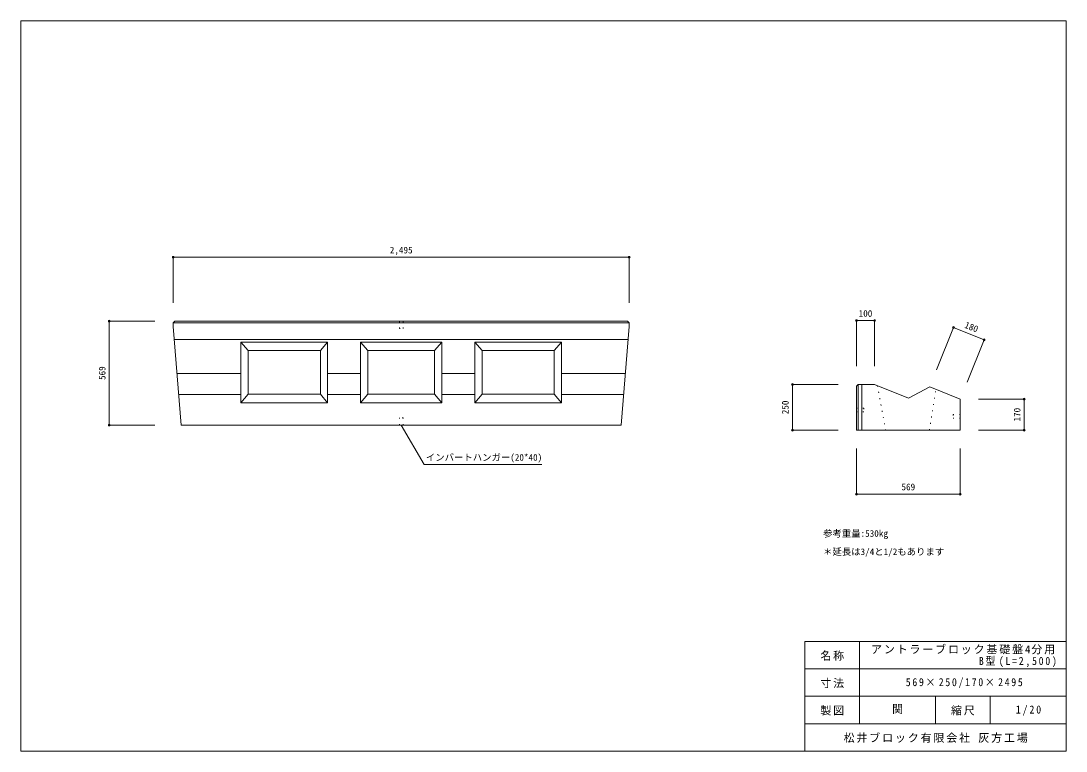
# Model space of a CAD drawing. Units: millimetres, scale not verified. Extents: x 110 to 5830, y 100 to 4099.
import ezdxf
from ezdxf.enums import TextEntityAlignment as Align

# ---------------------------------------------------------------- set-up
doc = ezdxf.new("R2010")
doc.units = ezdxf.units.MM
doc.header["$LTSCALE"] = 20
doc.header["$PDMODE"] = 32
doc.header["$PDSIZE"] = 10
doc.linetypes.add('DOTTED', pattern=[1.75, 0.25, -1.5])
for name, color, linetype, lineweight in [('_0-0_', 7, 'Continuous', 18), ('_0-1_', 7, 'Continuous', 18), ('_0-2_', 4, 'Continuous', 9)]:
    doc.layers.add(name, color=color, linetype=linetype, lineweight=lineweight)
doc.styles.add('ＭＳ ゴシック', font='')
doc.styles.get('ＭＳ ゴシック').set_extended_font_data('MS Gothic')

msp = doc.modelspace()

# ---------------------------------------------------------------- linework, layer by layer
at = {"layer": '_0-0_'}
for p, q in [((110, 4099), (110, 100)), ((5830, 4099), (110, 4099)), ((5830, 100), (5830, 4099)), ((5830, 700), (4400, 700)), ((4400, 100), (4400, 700)), ((4700, 250), (4700, 700)), ((5830, 550), (4400, 550)), ((5830, 400), (4400, 400)), ((5115, 250), (5115, 400)), ((5415, 250), (5415, 400)), ((5830, 250), (4400, 250)), ((110, 100), (5830, 100))]:
    msp.add_line(p, q, dxfattribs=at)
at = {"layer": '_0-1_'}
for p, q in [((952.78, 2454.5), (943.78, 2445.5)), ((3438.78, 2445.5), (943.78, 2445.5)), ((943.78, 2445.5), (943.78, 2424.5)), ((987.53, 1885.62), (943.78, 2424.5)), ((952.78, 2454.5), (3429.78, 2454.5)), ((3395.02, 1885.62), (3438.78, 2424.5)), ((3429.78, 2454.5), (3438.78, 2445.5)), ((3438.78, 2445.5), (3438.78, 2424.5)), ((3433.1, 2354.5), (949.46, 2354.5)), ((1313.78, 2339.5), (1788.78, 2339.5)), ((1313.78, 2339.5), (1313.78, 2006.5)), ((1313.78, 2339.5), (1353.78, 2294.5)), ((1353.78, 2294.5), (1748.78, 2294.5)), ((1353.78, 2294.5), (1353.78, 2054.5)), ((1748.78, 2294.5), (1788.78, 2339.5)), ((1748.78, 2294.5), (1748.78, 2054.5)), ((1788.78, 2339.5), (1788.78, 2006.5)), ((1968.78, 2339.5), (2008.78, 2294.5)), ((1968.78, 2339.5), (1968.78, 2006.5)), ((1968.78, 2339.5), (2413.78, 2339.5)), ((2008.78, 2294.5), (2008.78, 2054.5)), ((2008.78, 2294.5), (2373.78, 2294.5)), ((2373.78, 2294.5), (2413.78, 2339.5)), ((2373.78, 2294.5), (2373.78, 2054.5)), ((2413.78, 2339.5), (2413.78, 2006.5)), ((2593.78, 2339.5), (2633.78, 2294.5)), ((2593.78, 2339.5), (2593.78, 2006.5)), ((2593.78, 2339.5), (3068.78, 2339.5)), ((2633.78, 2294.5), (3028.78, 2294.5)), ((2633.78, 2294.5), (2633.78, 2054.5)), ((3028.78, 2294.5), (3068.78, 2339.5)), ((3028.78, 2294.5), (3028.78, 2054.5)), ((3068.78, 2339.5), (3068.78, 2006.5)), ((1313.78, 2168.8), (964.54, 2168.8)), ((1968.78, 2168.8), (1788.78, 2168.8)), ((2593.78, 2168.8), (2413.78, 2168.8)), ((3418.02, 2168.8), (3068.78, 2168.8)), ((4682.26, 2098.5), (4691.26, 2107.5)), ((4682.26, 2098.5), (4682.26, 1857.5)), ((4782.26, 2107.5), (4691.26, 2107.5)), ((4691.26, 2107.5), (4691.26, 1857.5)), ((4712.26, 2107.5), (4712.26, 1857.5)), ((4967.95, 2033.22), (4782.26, 2107.5)), ((5084.01, 2094.5), (4967.95, 2033.22)), ((5251.14, 2027.65), (5084.01, 2094.5)), ((1313.78, 2052.75), (973.96, 2052.75)), ((1353.78, 2054.5), (1313.78, 2006.5)), ((1313.78, 2006.5), (1788.78, 2006.5)), ((1353.78, 2054.5), (1748.78, 2054.5)), ((1748.78, 2054.5), (1788.78, 2006.5)), ((1968.78, 2052.75), (1788.78, 2052.75)), ((1968.78, 2006.5), (2008.78, 2054.5)), ((1968.78, 2006.5), (2413.78, 2006.5)), ((2008.78, 2054.5), (2373.78, 2054.5)), ((2373.78, 2054.5), (2413.78, 2006.5)), ((2593.78, 2052.75), (2413.78, 2052.75)), ((2633.78, 2054.5), (2593.78, 2006.5)), ((2593.78, 2006.5), (3068.78, 2006.5)), ((2633.78, 2054.5), (3028.78, 2054.5)), ((3028.78, 2054.5), (3068.78, 2006.5)), ((3408.59, 2052.75), (3068.78, 2052.75)), ((5251.14, 2027.65), (5251.14, 1857.5)), ((987.53, 1885.62), (3395.02, 1885.62)), ((4682.26, 1857.5), (5251.14, 1857.5))]:
    msp.add_line(p, q, dxfattribs=at)
at = {"layer": '_0-1_', "linetype": 'DOTTED'}
for p, q in [((2181.28, 2454.5), (2181.28, 2414.5)), ((2181.28, 2414.5), (2201.28, 2414.5)), ((2201.28, 2454.5), (2201.28, 2414.5)), ((4797.26, 2101.5), (4842.26, 1857.5)), ((5082.26, 1857.5), (5117.26, 2081.2)), ((4682.26, 1977.5), (4722.26, 1977.5)), ((4682.26, 1957.5), (4722.26, 1957.5)), ((4722.26, 1977.5), (4722.26, 1957.5)), ((2201.28, 1925.62), (2181.28, 1925.62)), ((2181.28, 1885.62), (2181.28, 1925.62)), ((2201.28, 1885.62), (2201.28, 1925.62)), ((5251.14, 1943.29), (5211.14, 1943.29)), ((5211.14, 1943.29), (5211.14, 1923.29)), ((5251.14, 1923.29), (5211.14, 1923.29))]:
    msp.add_line(p, q, dxfattribs=at)
at = {"layer": '_0-2_'}
for p, q in [((943.78, 2804.5), (3438.78, 2804.5)), ((943.78, 2804.5), (943.78, 2554.5)), ((3438.78, 2804.5), (3438.78, 2554.5)), ((593.78, 1885.62), (593.78, 2454.5)), ((593.78, 2454.5), (843.78, 2454.5)), ((4782.26, 2457.5), (4682.26, 2457.5)), ((4682.26, 2457.5), (4682.26, 2207.5)), ((4782.26, 2457.5), (4782.26, 2207.5)), ((5214, 2419.47), (5121.15, 2187.35)), ((5214, 2419.47), (5381.12, 2352.62)), ((5381.12, 2352.62), (5288.28, 2120.5)), ((4332.26, 2107.5), (4332.26, 1857.5)), ((4332.26, 2107.5), (4582.26, 2107.5)), ((5601.14, 2027.65), (5351.14, 2027.65)), ((5601.14, 1857.5), (5601.14, 2027.65)), ((593.78, 1885.62), (843.78, 1885.62)), ((4332.26, 1857.5), (4582.26, 1857.5)), ((5601.14, 1857.5), (5351.14, 1857.5)), ((4682.26, 1507.5), (4682.26, 1757.5)), ((5251.14, 1507.5), (5251.14, 1757.5)), ((5251.14, 1507.5), (4682.26, 1507.5))]:
    msp.add_line(p, q, dxfattribs=at)
at = {"layer": '_0-2_', "color": 7, "lineweight": 18}
for p, q in [((2191.28, 1885.62), (2316.28, 1669.11)), ((2316.28, 1669.11), (2961.28, 1669.11))]:
    msp.add_line(p, q, dxfattribs=at)
at = {"layer": '_0-2_'}
for p in [(943.78, 2804.5), (3438.78, 2804.5), (4682.26, 2457.5), (4782.26, 2457.5), (593.78, 2454.5), (5214, 2419.47), (5381.12, 2352.62), (4332.26, 2107.5), (5601.14, 2027.65), (593.78, 1885.62), (4332.26, 1857.5), (5601.14, 1857.5), (4682.26, 1507.5), (5251.14, 1507.5)]:
    msp.add_point(p, dxfattribs=at)

# ---------------------------------------------------------------- texts
at = {"layer": '_0-0_', "color": 4, "style": 'ＭＳ ゴシック'}
for s, p in [('参考重量:530㎏', (4500, 1262.5)), ('＊延長は3/4と1/2もあります', (4500, 1162.5))]:
    msp.add_text(s, height=36.66, dxfattribs=at).set_placement(p, align=Align.BOTTOM_LEFT)
at = {"layer": '_0-0_', "style": 'ＭＳ ゴシック'}
msp.add_text('関', height=43.99, dxfattribs=at).set_placement((4877.5, 295), align=Align.BOTTOM_LEFT)
at = {"layer": '_0-0_', "char_height": 43.99, "attachment_point": 7, "style": 'ＭＳ ゴシック'}
for s, insert in [('\\T1.17;アントラーブロック基礎盤4分用', (4762.5, 630)), ('\\T1.17;名称', (4485, 595)), ('\\T1.35;\\W0.9;B型(L=2,500)', (5352.5, 560)), ('\\T1.17;寸法', (4485, 445)), ('\\T1.34;\\W0.9;569×250/170×2495', (4952.5, 445)), ('\\T1.17;製図', (4485, 295)), ('\\T1.17;縮尺', (5200, 295)), ('\\T1.38;\\W0.9;1/20', (5555, 295)), ('\\T1.17;松井ブロック有限会社\\~灰方工場', (4612.5, 145))]:
    msp.add_mtext(s, dxfattribs=dict(at, insert=insert))
at = {"layer": '_0-2_', "style": 'ＭＳ ゴシック'}
for s, p in [('2,495', (2128.78, 2814.5)), ('100', (4694.76, 2467.5)), ('インバートハンガー(20*40)', (2326.28, 1679.11)), ('569', (4929.2, 1517.5))]:
    msp.add_text(s, height=36.66, dxfattribs=at).set_placement(p, align=Align.BOTTOM_LEFT)
for s, rotation, p in [('180', 338.199, (5266.46, 2409.25)), ('569', 90, (583.78, 2132.56)), ('250', 90, (4322.26, 1945)), ('170', 90, (5591.14, 1905.08))]:
    msp.add_text(s, height=36.66, rotation=rotation, dxfattribs=at).set_placement(p, align=Align.BOTTOM_LEFT)

doc.saveas('drawing.dxf')
